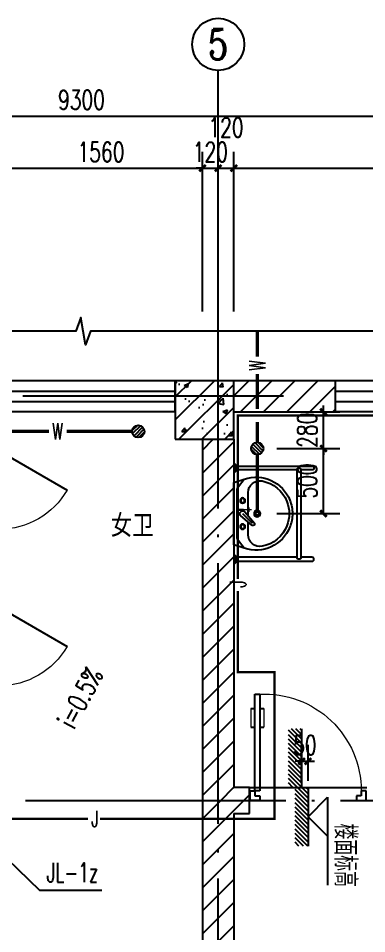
# Model space of a CAD drawing. Extents: x -216126 to 1846968, y -229642 to 543368.
# Drawn here: x 384777 to 387452, y 256175 to 263198 of the extents above; entities that cross this region are included whole.
import ezdxf
from ezdxf.enums import TextEntityAlignment as Align

# ---------------------------------------------------------------- set-up
doc = ezdxf.new("R2010")
doc.units = 0
doc.header["$LTSCALE"] = 1000
doc.header["$MEASUREMENT"] = 0
doc.linetypes.add('DOTE', pattern=[2.42, 2, -0.2, 0.02, -0.2])
doc.layers.get('Defpoints').update_dxf_attribs({"color": 250})
for name, color, linetype in [('AXIS', 171, 'Continuous'), ('AXIS_TEXT', 7, 'Continuous'), ('COLUMN', 9, 'Continuous'), ('DIM_ELEV', 171, 'Continuous'), ('DIM_SYMB', 171, 'Continuous'), ('DIM_给水', 3, 'Continuous'), ('DOTE', 8, 'DOTE'), ('EQUIP_地漏', 7, 'Continuous'), ('EQUIP_污水', 7, 'Continuous'), ('EQUIP_给水', 7, 'Continuous'), ('LATRINE', 6, 'Continuous'), ('PIPE-污水', 2, 'Continuous'), ('PIPE-给水', 3, 'Continuous'), ('PM洁具与厨具', 8, 'Continuous'), ('PUB_DIM', 171, 'Continuous'), ('PUB_HATCH', 8, 'Continuous'), ('PUB_TEXT', 7, 'Continuous'), ('TEXT_污水', 7, 'Continuous'), ('TEXT_给水', 7, 'Continuous'), ('TWT_DIM', 3, 'Continuous'), ('TWT_TEXT', 7, 'Continuous'), ('WALL', 9, 'Continuous'), ('WINDOW', 8, 'Continuous'), ('填充', 8, 'Continuous'), ('看线', 149, 'Continuous')]:
    doc.layers.add(name, color=color, linetype=linetype)
doc.styles.add('_TCH_AXIS', font='COMPLEX', dxfattribs={"bigfont": 'GBCBIG'})
doc.styles.add('_TCH_DIM', font='SIMPLEX', dxfattribs={"bigfont": 'GBCBIG'})
doc.styles.add('_TCH_DIM_T3', font='SIMPLEX', dxfattribs={"width": 0.705882, "bigfont": 'GBCBIG'})
doc.styles.add('_TWT_PIPETEXT', font='COMPLEX', dxfattribs={"width": 0.8, "height": 2.5, "bigfont": 'HZTXT'})
doc.styles.add('_TWT_SERIAL', font='COMPLEX', dxfattribs={"width": 0.8, "height": 3, "bigfont": 'HZTXT'})
doc.styles.add('COMPLEX', font='COMPLEX')
doc.styles.add('宋体', font='', dxfattribs={"width": 0.8})
doc.styles.get('宋体').set_extended_font_data('SimSun')
doc.dimstyles.new('_TCH_ARCH&&50', dxfattribs={"dimtxt": 148.75, "dimasz": 50, "dimexe": 125, "dimexo": 150, "dimgap": 50, "dimtad": 1, "dimdec": 0, "dimzin": 0, "dimdsep": 46, "dimtxsty": '_TCH_DIM_T3', "dimblk": 'ARCHTICK', "dimcen": 0.09, "dimclrt": 7, "dimazin": 2, "dimtfac": 1, "dimtdec": 0, "dimtix": 1, "dimtmove": 2, "dimatfit": 3, "dimfxl": 0, "dimtolj": 1, "dimtzin": 0, "dimarcsym": 0})
doc.dimstyles.new('_TWT_ARCH&&50', dxfattribs={"dimtxt": 148.75, "dimasz": 50, "dimexe": 125, "dimexo": 150, "dimgap": 50, "dimtad": 1, "dimdec": 0, "dimzin": 0, "dimdsep": 46, "dimtxsty": '_TCH_DIM_T3', "dimblk": 'ARCHTICK', "dimcen": 0.09, "dimclrt": 7, "dimazin": 2, "dimtfac": 1, "dimtdec": 0, "dimtix": 1, "dimtmove": 2, "dimatfit": 3, "dimfxl": 0, "dimtolj": 1, "dimtzin": 0, "dimarcsym": 0})
pattern_1 = [(45, (0, 89.76), (-88.388383, 88.388383), [])]

# ---------------------------------------------------------------- blocks, each defined once
blk = doc.blocks.new('无障碍洗手盆-450x480')
at = {"layer": 'PM洁具与厨具', "color": 11}
blk.add_line((-67.5, 0), (-141.6, -74.1), dxfattribs=at)
at = {"layer": 'PM洁具与厨具', "color": 120}
for points in [[(-485, 335), (-20, 335), (-20, 365), (-600, 365, 1), (-600, 335), (-515, 335)], [(-485, -335), (-20, -335), (-20, -365), (-600, -365, -1), (-600, -335), (-515, -335)]]:
    blk.add_lwpolyline(points, format="xyb", dxfattribs=at)
for points in [[(-10, 320), (-20, 330), (-20, 370), (-10, 380)], [(-10, -380), (-20, -370), (-20, -330), (-10, -320)]]:
    blk.add_lwpolyline(points, dxfattribs=at)
for points in [[(0, 380), (0, 320), (-10, 320), (-10, 380)], [(0, -320), (0, -380), (-10, -380), (-10, -320)]]:
    blk.add_lwpolyline(points, close=True, dxfattribs=at)
blk.add_lwpolyline([(-485, -335), (-485, 335, 1), (-515, 335), (-515, -335, 1)], format="xyb", close=True, dxfattribs=at)
at = {"layer": 'PM洁具与厨具'}
blk.add_lwpolyline([(-80, -265), (0, -240), (0, 240), (-80, 265, 0.401376), (-430, 102.3, 0.093999), (-450, 0, 0.093999), (-430, -102.3, 0.401376), (-80, -265)], format="xyb", dxfattribs=at)
at = {"layer": 'PM洁具与厨具', "color": 130}
for points in [[(-110, -15.1), (-110, 162.1, 0.469133), (-216.4, 250.6, 0.259356), (-406.8, 93.1, 0.093963), (-425, 0, 0.093963), (-406.8, -93.1, 0.259356), (-216.4, -250.6, 0.469133), (-110, -162.1), (-110, -65.2)], [(-80, -265), (-35.7, -208.6, 0.168048), (-25, -177.7), (-25, 177.7, 0.168048), (-35.7, 208.6), (-80, 265)]]:
    blk.add_lwpolyline(points, format="xyb", dxfattribs=at)
at = {"layer": 'PM洁具与厨具', "color": 11}
blk.add_lwpolyline([(-139.9, -90), (-52.6, -17.6, 0.441557), (-51.2, 12), (-55.5, 16.3, 0.441557), (-85.1, 14.9), (-157.5, -72.4, 0.8)], format="xyb", close=True, dxfattribs=at)
for centre, radius in [((-67.5, 100), 20), ((-67.5, 100), 15), ((-67.5, -100), 20), ((-67.5, -100), 15)]:
    blk.add_circle(centre, radius, dxfattribs=at)
at = {"layer": 'PM洁具与厨具', "color": 130}
for radius in [25, 20]:
    blk.add_circle((-180, 0), radius, dxfattribs=at)
blk = doc.blocks.new('A$C687E1119')
at = {"layer": '填充', "color": 148}
for p, q in [((100, 1778), (122, 1800)), ((100, 1710), (190, 1800)), ((100, 1643), (257, 1800)), ((100, 1576), (300, 1776)), ((100, 1508), (300, 1708)), ((100, 1441), (300, 1641)), ((100, 1374), (300, 1574)), ((100, 1306), (300, 1506)), ((100, 1239), (300, 1439)), ((100, 1172), (300, 1372)), ((100, 1104), (300, 1304)), ((100, 1037), (300, 1237)), ((100, 970), (300, 1170)), ((0, 735), (300, 1035)), ((100, 902), (300, 1102)), ((0, 870), (30, 900)), ((0, 802), (98, 900)), ((0, 667), (200, 867)), ((233, 900), (300, 967)), ((0, 600), (200, 800)), ((0, 533), (200, 733)), ((0, 465), (200, 665)), ((0, 398), (200, 598)), ((0, 331), (200, 531)), ((0, 263), (200, 463)), ((0, 196), (200, 396)), ((0, 129), (200, 329)), ((0, 61), (200, 261)), ((6, 0), (200, 194)), ((73, 0), (200, 127)), ((141, 0), (200, 59))]:
    blk.add_line(p, q, dxfattribs=at)
at = {"layer": '看线', "color": 104}
blk.add_lwpolyline([(100, 1800), (100, 900), (0, 900), (0, 0)], dxfattribs=at)
blk = doc.blocks.new('$TCHSYS$APDOOR2D')
blk.add_line((0.5, 0), (0, 0.866))
at = {"lineweight": 13}
blk.add_arc((0.5, 0), 1, 120, 180, dxfattribs=at)
blk = doc.blocks.new('$WINLIB2D$00000001')
at = {"color": 0}
for points in [[(-0.5, 0.5), (-0.5, -0.5)], [(-0.5, 0.5), (0.5, 0.5)], [(0.5, -0.5), (0.5, 0.5)], [(0.5, 0.1667), (-0.5, 0.1667)], [(0.5, -0.1667), (-0.5, -0.1667)], [(-0.5, -0.5), (0.5, -0.5)]]:
    blk.add_lwpolyline(points, dxfattribs=at)
blk = doc.blocks.new('_AXISO')
blk.add_circle((0, 0), 0.5)
at = {"layer": 'AXIS_TEXT', "style": 'COMPLEX', "width": 1.041667}
blk.add_attdef('A', text='', height=0.56, dxfattribs=at).set_placement((-0.25, -0.28), (0.25, -0.28), align=Align.FIT)
blk = doc.blocks.new('_ArchTick')
at = {"color": 0, "linetype": 'ByBlock', "const_width": 0.4}
blk.add_lwpolyline([(-0.5, -0.5), (0.5, 0.5)], dxfattribs=at)
blk = doc.blocks.new('*D458')
at = {"layer": 'AXIS', "color": 0, "lineweight": -2}
for p, q in [((380611.5, 260947.9), (380611.5, 262572.9)), ((389911.5, 260947.9), (389911.5, 262572.9)), ((380611.5, 262447.9), (389911.5, 262447.9))]:
    blk.add_line(p, q, dxfattribs=at)
at = {"layer": 'Defpoints', "color": 0}
for p in [(389911.5, 262447.9), (380611.5, 260797.9), (389911.5, 260797.9)]:
    blk.add_point(p, dxfattribs=at)
at = {"layer": 'AXIS', "color": 0, "lineweight": -2, "xscale": 50, "yscale": 50, "zscale": 50, "rotation": 180}
blk.add_blockref('_ArchTick', (380611.5, 262447.9), dxfattribs=at)
at = {"layer": 'AXIS', "color": 0, "lineweight": -2, "xscale": 50, "yscale": 50, "zscale": 50}
blk.add_blockref('_ArchTick', (389911.5, 262447.9), dxfattribs=at)
at = {"layer": 'AXIS', "color": 7, "insert": (385261.5, 262572.3), "char_height": 148.75, "attachment_point": 5, "style": '_TCH_DIM_T3'}
blk.add_mtext('\\A1;9300', dxfattribs=at)
blk = doc.blocks.new('*D465')
at = {"layer": 'AXIS', "color": 0, "lineweight": -2}
for p, q in [((384631.5, 260947.9), (384631.5, 262172.9)), ((386191.5, 260947.9), (386191.5, 262172.9)), ((384631.5, 262047.9), (386191.5, 262047.9))]:
    blk.add_line(p, q, dxfattribs=at)
at = {"layer": 'Defpoints', "color": 0}
for p in [(386191.5, 262047.9), (384631.5, 260797.9), (386191.5, 260797.9)]:
    blk.add_point(p, dxfattribs=at)
at = {"layer": 'AXIS', "color": 0, "lineweight": -2, "xscale": 50, "yscale": 50, "zscale": 50, "rotation": 180}
blk.add_blockref('_ArchTick', (384631.5, 262047.9), dxfattribs=at)
at = {"layer": 'AXIS', "color": 0, "lineweight": -2, "xscale": 50, "yscale": 50, "zscale": 50}
blk.add_blockref('_ArchTick', (386191.5, 262047.9), dxfattribs=at)
at = {"layer": 'AXIS', "color": 7, "insert": (385411.5, 262172.3), "char_height": 148.75, "attachment_point": 5, "style": '_TCH_DIM_T3'}
blk.add_mtext('\\A1;1560', dxfattribs=at)
blk = doc.blocks.new('*D466')
at = {"layer": 'AXIS', "color": 0, "lineweight": -2}
for p, q in [((386191.5, 260947.9), (386191.5, 262172.9)), ((386311.5, 260947.9), (386311.5, 262172.9)), ((386191.5, 262047.9), (386141.5, 262047.9)), ((386191.5, 262047.9), (386311.5, 262047.9)), ((386311.5, 262047.9), (386361.5, 262047.9))]:
    blk.add_line(p, q, dxfattribs=at)
at = {"layer": 'Defpoints', "color": 0}
for p in [(386311.5, 262047.9), (386191.5, 260797.9), (386311.5, 260797.9)]:
    blk.add_point(p, dxfattribs=at)
at = {"layer": 'AXIS', "color": 0, "lineweight": -2, "xscale": 50, "yscale": 50, "zscale": 50}
blk.add_blockref('_ArchTick', (386191.5, 262047.9), dxfattribs=at)
at = {"layer": 'AXIS', "color": 0, "lineweight": -2, "xscale": 50, "yscale": 50, "zscale": 50, "rotation": 180}
blk.add_blockref('_ArchTick', (386311.5, 262047.9), dxfattribs=at)
at = {"layer": 'AXIS', "color": 7, "insert": (386251.5, 262172.3), "char_height": 148.75, "attachment_point": 5, "style": '_TCH_DIM_T3'}
blk.add_mtext('\\A1;120', dxfattribs=at)
blk = doc.blocks.new('*D467')
at = {"layer": 'AXIS', "color": 0, "lineweight": -2}
for p, q in [((386311.5, 260947.9), (386311.5, 262172.9)), ((386431.5, 260947.9), (386431.5, 262172.9)), ((386311.5, 262047.9), (386431.5, 262047.9))]:
    blk.add_line(p, q, dxfattribs=at)
at = {"layer": 'Defpoints', "color": 0}
for p in [(386431.5, 262047.9), (386311.5, 260797.9), (386431.5, 260797.9)]:
    blk.add_point(p, dxfattribs=at)
at = {"layer": 'AXIS', "color": 0, "lineweight": -2, "xscale": 50, "yscale": 50, "zscale": 50, "rotation": 180}
blk.add_blockref('_ArchTick', (386311.5, 262047.9), dxfattribs=at)
at = {"layer": 'AXIS', "color": 0, "lineweight": -2, "xscale": 50, "yscale": 50, "zscale": 50}
blk.add_blockref('_ArchTick', (386431.5, 262047.9), dxfattribs=at)
at = {"layer": 'AXIS', "color": 7, "insert": (386371.5, 262360.4), "char_height": 148.75, "attachment_point": 5, "style": '_TCH_DIM_T3'}
blk.add_mtext('\\A1;120', dxfattribs=at)
blk = doc.blocks.new('*D468')
at = {"layer": 'AXIS', "color": 0, "lineweight": -2}
for p, q in [((386431.5, 260947.9), (386431.5, 262172.9)), ((389791.5, 260947.9), (389791.5, 262172.9)), ((386431.5, 262047.9), (389791.5, 262047.9))]:
    blk.add_line(p, q, dxfattribs=at)
at = {"layer": 'Defpoints', "color": 0}
for p in [(389791.5, 262047.9), (386431.5, 260797.9), (389791.5, 260797.9)]:
    blk.add_point(p, dxfattribs=at)
at = {"layer": 'AXIS', "color": 0, "lineweight": -2, "xscale": 50, "yscale": 50, "zscale": 50, "rotation": 180}
blk.add_blockref('_ArchTick', (386431.5, 262047.9), dxfattribs=at)
at = {"layer": 'AXIS', "color": 0, "lineweight": -2, "xscale": 50, "yscale": 50, "zscale": 50}
blk.add_blockref('_ArchTick', (389791.5, 262047.9), dxfattribs=at)
at = {"layer": 'AXIS', "color": 7, "insert": (388111.5, 262172.3), "char_height": 148.75, "attachment_point": 5, "style": '_TCH_DIM_T3'}
blk.add_mtext('\\A1;3360', dxfattribs=at)
blk = doc.blocks.new('$TCHSYS$WIN2D')
for p, q in [((-0.5, 0.5), (0.5, 0.5)), ((-0.5, 0.5), (-0.5, -0.5)), ((0.5, 0.5), (0.5, -0.5)), ((0.5, 0.1667), (-0.5, 0.1667)), ((0.5, -0.1667), (-0.5, -0.1667)), ((-0.5, -0.5), (0.5, -0.5))]:
    blk.add_line(p, q)
blk = doc.blocks.new('$DorLib2D$00000009')
for p, q in [((0.4129, 0.9053), (0.4129, 0.0807)), ((0.4541, 0.9053), (0.4129, 0.9053)), ((0.4541, 0.0807), (0.4541, 0.9053)), ((0.4129, 0.7822), (0.378, 0.7822)), ((0.489, 0.7822), (0.4541, 0.7822)), ((0.4129, 0.6235), (0.378, 0.6235)), ((0.489, 0.6235), (0.4541, 0.6235)), ((-0.4941, 0.0807), (-0.4529, 0.0807)), ((-0.4941, -0.0018), (-0.4941, 0.0807)), ((-0.4529, 0.0807), (-0.4529, 0.0395)), ((0.4129, 0.0807), (0.4541, 0.0807)), ((0.4953, 0.0807), (0.4541, 0.0807)), ((0.4541, 0.0807), (0.4541, 0.0395)), ((0.4953, -0.0018), (0.4953, 0.0807)), ((-0.4529, 0.0395), (-0.4117, 0.0395)), ((-0.4117, 0.0395), (-0.4117, -0.0018)), ((0.4541, 0.0395), (0.4129, 0.0395)), ((0.4129, 0.0395), (0.4129, -0.0018)), ((-0.4941, -0.0018), (-0.4941, -0.0018)), ((-0.4117, -0.0018), (-0.4941, -0.0018)), ((0.4129, -0.0018), (0.4953, -0.0018)), ((0.4953, -0.0018), (0.4953, -0.0018))]:
    blk.add_line(p, q)
at = {"lineweight": 13}
for p, q in [((0.378, 0.7822), (0.378, 0.6235)), ((0.489, 0.7822), (0.489, 0.6235))]:
    blk.add_line(p, q, dxfattribs=at)
blk.add_arc((0.3716, 0.0817), 0.8246, 87.13397, 180.07167, dxfattribs=at)
blk = doc.blocks.new('*D506')
at = {"layer": 'Defpoints', "color": 0}
for p in [(387001.5, 257497.9), (386951.5, 257197.9), (387001.5, 257197.9)]:
    blk.add_point(p, dxfattribs=at)
at = {"layer": 'PUB_DIM', "color": 0, "lineweight": -2}
for p, q in [((386951.5, 257347.9), (386951.5, 257622.9)), ((387001.5, 257347.9), (387001.5, 257622.9)), ((386951.5, 257497.9), (386901.5, 257497.9)), ((386951.5, 257497.9), (387001.5, 257497.9)), ((387001.5, 257497.9), (387051.5, 257497.9))]:
    blk.add_line(p, q, dxfattribs=at)
at = {"layer": 'PUB_DIM', "color": 0, "lineweight": -2, "xscale": 50, "yscale": 50, "zscale": 50}
blk.add_blockref('_ArchTick', (386951.5, 257497.9), dxfattribs=at)
at = {"layer": 'PUB_DIM', "color": 0, "lineweight": -2, "xscale": 50, "yscale": 50, "zscale": 50, "rotation": 180}
blk.add_blockref('_ArchTick', (387001.5, 257497.9), dxfattribs=at)
at = {"layer": 'PUB_DIM', "color": 7, "insert": (386976.5, 257622.3), "char_height": 148.75, "attachment_point": 5, "style": '_TCH_DIM_T3'}
blk.add_mtext('\\A1;50', dxfattribs=at)
blk = doc.blocks.new('$TwtSys$00000141')
for p, q in [((-94, 8), (-10, 92)), ((-94, 8), (-10, 92)), ((-87, -35), (35, 87)), ((-87, -35), (35, 87)), ((-66, -66), (66, 66)), ((-66, -66), (66, 66)), ((-32, -87), (88, 33)), ((-32, -87), (88, 33)), ((11, -92), (92, -11)), ((11, -92), (92, -11))]:
    blk.add_line(p, q)
blk.add_circle((0, 0), 94)
blk.add_circle((0, 0), 94)
blk = doc.blocks.new('$TwtSys$00000147')
blk.add_circle((0, 0, 0), 1)
blk = doc.blocks.new('$TwtSys$00000320')
at = {"const_width": 20}
for points in [[(0, 0), (0, -121)], [(-37, -83), (37, -83)]]:
    blk.add_lwpolyline(points, dxfattribs=at)
blk = doc.blocks.new('*D537')
at = {"layer": 'Defpoints', "color": 0}
for p in [(386611.5, 259898), (387119.5, 259898), (386611.5, 259397.9)]:
    blk.add_point(p, dxfattribs=at)
at = {"layer": 'TWT_DIM', "color": 0, "lineweight": -2}
for p, q in [((386761.5, 259898), (387244.5, 259898)), ((387119.5, 259397.9), (387119.5, 259898)), ((386761.5, 259397.9), (387244.5, 259397.9))]:
    blk.add_line(p, q, dxfattribs=at)
at = {"layer": 'TWT_DIM', "color": 0, "lineweight": -2, "xscale": 50, "yscale": 50, "zscale": 50}
for p, rotation in [((387119.5, 259898), 90), ((387119.5, 259397.9), 270)]:
    blk.add_blockref('_ArchTick', p, dxfattribs=dict(at, rotation=rotation))
at = {"layer": 'TWT_DIM', "color": 7, "insert": (386995.1, 259647.9), "char_height": 148.75, "attachment_point": 5, "rotation": 90, "style": '_TCH_DIM_T3'}
blk.add_mtext('\\A1;500', dxfattribs=at)
blk = doc.blocks.new('*D538')
at = {"layer": 'Defpoints', "color": 0}
for p in [(386611.5, 260177.9), (387119.5, 260177.9), (386611.5, 259898)]:
    blk.add_point(p, dxfattribs=at)
at = {"layer": 'TWT_DIM', "color": 0, "lineweight": -2}
for p, q in [((387119.5, 260177.9), (387119.5, 260227.9)), ((386761.5, 260177.9), (387244.5, 260177.9)), ((387119.5, 259898), (387119.5, 260177.9)), ((386761.5, 259898), (387244.5, 259898)), ((387119.5, 259898), (387119.5, 259848))]:
    blk.add_line(p, q, dxfattribs=at)
at = {"layer": 'TWT_DIM', "color": 0, "lineweight": -2, "xscale": 50, "yscale": 50, "zscale": 50}
for p, rotation in [((387119.5, 260177.9), 270), ((387119.5, 259898), 90)]:
    blk.add_blockref('_ArchTick', p, dxfattribs=dict(at, rotation=rotation))
at = {"layer": 'TWT_DIM', "color": 7, "insert": (386995.1, 260037.9), "char_height": 148.75, "attachment_point": 5, "rotation": 90, "style": '_TCH_DIM_T3'}
blk.add_mtext('\\A1;280', dxfattribs=at)

msp = doc.modelspace()

# ---------------------------------------------------------------- hatches: boundary and pattern name
at = {"layer": 'PIPE-给水', "linetype": 'Continuous'}
for points in [[(386463, 260151), (386463, 260159.7), (386454.2, 260159.7)], [(386463, 260151), (386454.2, 260151), (386454.2, 260159.7)], [(386463, 258182), (386463, 258173.2), (386454.2, 258173.2)], [(386463, 258182), (386454.2, 258182), (386454.2, 258173.2)], [(386744.5, 258182), (386753.2, 258182), (386753.2, 258190.7)], [(386744.5, 258182), (386744.5, 258190.7), (386753.2, 258190.7)], [(386744.5, 257056.5), (386744.5, 257047.7), (386753.2, 257047.7)], [(386744.5, 257056.5), (386753.2, 257056.5), (386753.2, 257047.7)]]:
    msp.add_hatch(color=256, dxfattribs=at).paths.add_polyline_path(points)
at = {"layer": 'PUB_HATCH'}
h = msp.add_hatch(dxfattribs=at)
h.set_pattern_fill('钢筋混凝土', color=256, scale=50, style=0)
h.set_pattern_definition([(45, (0, 0), (-88.388348, 88.388348), []), (50, (0, 0), (358.6301, -31.37607), [37.5, -412.5]), (355, (0, 0), (-69.37567, 376.09607), [30, -330]), (100.4514, (29.9, -2.6), (289.2547, 344.71977), [31.8701, -350.57106]), (46.1842, (0, 100), (533.62052, -82.7595), [56.25, -618.75]), (96.6356, (44.47, 93.1), (467.33135, 487.05894), [47.80514, -525.8565]), (351.1842, (0, 100), (467.331, 487.0593), [45, -495]), (21, (50, 75), (298.45353, -201.30945), [37.5, -412.5]), (326, (50, 75), (121.65767, 362.57502), [30, -330]), (71.4514, (74.87, 58.22), (420.11131, 161.26525), [31.8701, -350.57106]), (37.5, (0, 0), (6.079928, 166.446927), [0, -326, 0, -335, 0, -331.25]), (7.5, (0, 0), (131.53477, 197.205856), [0, -191, 0, -318.5, 0, -126.25]), (327.5, (-111.5, 0), (266.91122, -11.277436), [0, -125, 0, -390, 0, -517.5]), (317.5, (-161.5, 0), (291.59308, 50.05249), [0, -162.5, 0, -259, 0, -367.5])])
h.paths.add_polyline_path([(386431.5, 260417.9), (385981.5, 260417.9), (385981.5, 259967.9), (386431.5, 259967.9)])
h = msp.add_hatch(dxfattribs=at)
h.set_pattern_fill('普通砖', color=256, scale=50, style=0)
h.set_pattern_definition(pattern_1)
h.paths.add_polyline_path([(386431.5, 260417.9), (386431.5, 260177.9), (387211.5, 260177.9), (387211.5, 260417.9)])
h = msp.add_hatch(dxfattribs=at)
h.set_pattern_fill('普通砖', color=256, scale=50, style=0)
h.set_pattern_definition(pattern_1)
h.paths.add_polyline_path([(386431.5, 259967.9), (386191.5, 259967.9), (386191.5, 257197.9), (386351.5, 257197.9), (386431.5, 257297.9)])
h = msp.add_hatch(dxfattribs=at)
h.set_pattern_fill('普通砖', color=256, scale=50, style=0)
h.set_pattern_definition(pattern_1)
h.paths.add_polyline_path([(386431.5, 257097.9), (386551.5, 257097.9), (386551.5, 257297.9), (386431.5, 257297.9), (386351.5, 257197.9)])
h = msp.add_hatch(dxfattribs=at)
h.set_pattern_fill('普通砖', color=256, scale=50, style=0)
h.set_pattern_definition(pattern_1)
h.paths.add_polyline_path([(386191.5, 255427.9), (386431.5, 255427.9), (386431.5, 257097.9), (386351.5, 257197.9), (386191.5, 257197.9)])

# ---------------------------------------------------------------- linework, layer by layer
at = {"layer": 'AXIS'}
msp.add_line((386311.5, 260797.9), (386311.5, 262797.9), dxfattribs=at)
at = {"layer": 'COLUMN'}
for p, q in [((386431.5, 260417.9), (385981.5, 260417.9)), ((385981.5, 260417.9), (385981.5, 259967.9)), ((386431.5, 259967.9), (386431.5, 260417.9)), ((385981.5, 259967.9), (386431.5, 259967.9))]:
    msp.add_line(p, q, dxfattribs=at)
at = {"layer": 'DIM_ELEV'}
for p, q in [((387001.5, 257072.9), (387151.5, 257222.9)), ((387151.5, 257222.9), (387151.5, 256547.2)), ((387001.5, 257072.9), (387151.5, 256922.9))]:
    msp.add_line(p, q, dxfattribs=at)
at = {"layer": 'DIM_SYMB'}
msp.add_lwpolyline([(390739.5, 260797.9), (385331.8, 260797.9), (385293.5, 260692.9), (385256.5, 260902.9), (385219.3, 260797.9), (379811.5, 260797.9)], dxfattribs=at)
msp.add_lwpolyline([(385170.8, 257561.1, 0, 0, 0), (385500.1, 258178.9, 40, 0, 0), (385570.6, 258311.3, 0, 0, 0)], format="xyseb", dxfattribs=at)
at = {"layer": 'DIM_给水'}
for p, q in [((384451.5, 256977.9), (384940, 256510)), ((384940, 256510), (385417.5, 256510))]:
    msp.add_line(p, q, dxfattribs=at)
at = {"layer": 'DOTE'}
for p, q in [((386311.5, 254597.9), (386311.5, 260797.9)), ((386811.5, 260297.9), (380111.5, 260297.9)), ((382411.5, 257197.9), (386311.5, 257197.9)), ((382411.5, 257197.9), (390411.5, 257197.9))]:
    msp.add_line(p, q, dxfattribs=at)
at = {"layer": 'PIPE-污水', "linetype": 'Continuous', "ltscale": 0.5, "const_width": 25}
for points in [[(386611.5, 260601.9), (386611.5, 260797.9)], [(386611.5, 260201), (386611.5, 260468.1)], [(386611.5, 259945.1), (386611.5, 260101)], [(384261.5, 260029), (385013.1, 260029)], [(385146.9, 260029), (385651, 260029)], [(386611.5, 259410.4), (386611.5, 259851)]]:
    msp.add_lwpolyline(points, dxfattribs=at)
at = {"layer": 'PIPE-给水', "linetype": 'Continuous', "ltscale": 0.5, "const_width": 17.5}
for points in [[(386463, 260151), (387905, 260151)], [(386463, 259428), (386463, 260151)], [(386463, 258896.9), (386463, 259428)], [(386463, 259428), (386507.5, 259428)], [(386463, 258182), (386463, 258805)], [(386744.5, 258182), (386463, 258182)], [(386744.5, 257056.5), (386744.5, 258182)], [(384313, 257056.5), (385313, 257056.5)], [(385405, 257056.5), (386744.5, 257056.5)]]:
    msp.add_lwpolyline(points, dxfattribs=at)
at = {"layer": 'WALL'}
for p, q in [((387211.5, 260417.9), (386431.5, 260417.9)), ((387211.5, 260177.9), (387211.5, 260417.9)), ((386431.5, 260177.9), (387211.5, 260177.9)), ((386191.5, 259967.9), (386191.5, 257197.9)), ((386431.5, 259967.9), (386431.5, 257297.9)), ((386551.5, 257297.9), (386431.5, 257297.9)), ((386551.5, 257097.9), (386551.5, 257297.9)), ((386191.5, 257197.9), (386191.5, 255427.9)), ((386431.5, 257097.9), (386551.5, 257097.9)), ((386431.5, 257097.9), (386431.5, 255427.9))]:
    msp.add_line(p, q, dxfattribs=at)
at = {"layer": 'WINDOW'}
msp.add_line((386551.5, 257297.9), (387451.5, 257297.9), dxfattribs=at)

# ---------------------------------------------------------------- block references
at = {"xscale": -0.5, "yscale": 0.5, "zscale": 0.5}
msp.add_blockref('A$C687E1119', (387001.5, 256847.9), dxfattribs=at)
at = {"layer": 'AXIS'}
ref = msp.add_blockref('_AXISO', (386311.5, 262997.9), dxfattribs=dict(at, xscale=400, yscale=400, zscale=400))
ref.add_attrib('A', '5', dxfattribs={"layer": 'AXIS_TEXT', "height": 233, "style": '_TCH_AXIS'}).set_placement((386233.8, 262881.4), (386389.2, 262881.4), align=Align.FIT)
at = {"layer": 'EQUIP_地漏', "xscale": 0.5, "yscale": 0.5, "zscale": 0.5}
for p, rotation in [((385698, 260029), 180), ((386611.5, 259898), 270)]:
    msp.add_blockref('$TwtSys$00000141', p, dxfattribs=dict(at, rotation=rotation))
at = {"layer": 'EQUIP_污水', "xscale": 12.5, "yscale": 12.5, "zscale": 12.5}
msp.add_blockref('$TwtSys$00000147', (386611.5, 259397.9), dxfattribs=at)
at = {"layer": 'EQUIP_给水', "xscale": 0.5, "yscale": 0.5, "zscale": 0.5, "rotation": 90}
msp.add_blockref('$TwtSys$00000320', (386507.5, 259428), dxfattribs=at)
at = {"layer": 'LATRINE', "xscale": -600, "yscale": 600, "zscale": 25}
for p, rotation in [((384631.5, 259577.7), 269.9999999992887), ((384631.5, 258377.7), 269.9999999992885)]:
    msp.add_blockref('$TCHSYS$APDOOR2D', p, dxfattribs=dict(at, rotation=rotation))
at = {"layer": 'PM洁具与厨具', "extrusion": (0, 0, -1), "zscale": -1}
msp.add_blockref('无障碍洗手盆-450x480', (-386431.5, 259397.9), dxfattribs=at)
at = {"layer": 'WINDOW'}
for name, p, xscale, yscale, zscale, rotation in [('$WINLIB2D$00000001', (385231.5, 260297.9), -1500, -240, -1500, 359.9999999999926), ('$TCHSYS$WIN2D', (388411.5, 260297.9), -2400, -240, -2400, 3.705614784078098e-12), ('$DorLib2D$00000009', (387001.5, 257197.9), -900, 900, -900, 359.9999999999991)]:
    msp.add_blockref(name, p, dxfattribs=dict(at, xscale=xscale, yscale=yscale, zscale=zscale, rotation=rotation))

# ---------------------------------------------------------------- texts
at = {"layer": 'PUB_TEXT', "style": '宋体', "width": 0.8}
msp.add_text('女卫', height=151.9, dxfattribs=at).set_placement((385486, 259235))
at = {"layer": 'PUB_TEXT', "style": '_TCH_DIM', "width": 0.705882}
msp.add_text('i=0.5%', height=148.75, rotation=61.94133, dxfattribs=at).set_placement((385204.4, 257735.9))
at = {"layer": 'PUB_TEXT', "style": '_TCH_DIM'}
msp.add_text('楼面标高', height=168.79, rotation=270, dxfattribs=at).set_placement((387204, 257020.1))
at = {"layer": 'TEXT_污水', "style": '_TWT_PIPETEXT', "width": 0.64}
msp.add_text('W', height=125, rotation=90, dxfattribs=at).set_placement((386674, 260493.1))
msp.add_text('W', height=125, dxfattribs=at).set_placement((385038.1, 259966.5))
at = {"layer": 'TEXT_给水', "style": '_TWT_PIPETEXT', "width": 0.64}
msp.add_text('J', height=125, rotation=90, dxfattribs=at).set_placement((386525.5, 258830))
msp.add_text('J', height=125, dxfattribs=at).set_placement((385338, 256994))
at = {"layer": 'TWT_TEXT', "style": '_TWT_SERIAL', "width": 0.64}
msp.add_text('JL-1z', height=150, dxfattribs=at).set_placement((384994.4, 256570))

# ---------------------------------------------------------------- dimensions: what is measured, and where the dimension line sits
at = {"layer": 'AXIS'}
for p1, p2, distance, picture, middle in [((380611.5, 260797.9), (389911.5, 260797.9), 1650, '*D458', (385261.5, 262572.3)), ((384631.5, 260797.9), (386191.5, 260797.9), 1250, '*D465', (385411.5, 262172.3)), ((386191.5, 260797.9), (386311.5, 260797.9), 1250, '*D466', (386251.5, 262172.3)), ((386431.5, 260797.9), (389791.5, 260797.9), 1250, '*D468', (388111.5, 262172.3))]:
    dim = msp.add_aligned_dim(p1=p1, p2=p2, distance=distance, dimstyle='_TCH_ARCH&&50', dxfattribs=at)
    dim.commit()
    dim.dimension.update_dxf_attribs({"geometry": picture, "text_midpoint": middle})
dim = msp.add_linear_dim(base=(386431.5, 262047.9), p1=(386311.5, 260797.9), p2=(386431.5, 260797.9), angle=0, dimstyle='_TCH_ARCH&&50', dxfattribs=at)
dim.commit()
dim.dimension.update_dxf_attribs({"geometry": '*D467', "text_midpoint": (386371.5, 262360.4), "dimtype": 161})
at = {"layer": 'PUB_DIM'}
dim = msp.add_aligned_dim(p1=(386951.5, 257197.9), p2=(387001.5, 257197.9), distance=300, dimstyle='_TCH_ARCH&&50', dxfattribs=at)
dim.commit()
dim.dimension.update_dxf_attribs({"geometry": '*D506', "text_midpoint": (386976.5, 257622.3)})
at = {"layer": 'TWT_DIM'}
for p1, p2, picture, middle in [((386611.5, 259898), (386611.5, 260177.9), '*D538', (386995.1, 260037.9)), ((386611.5, 259397.9), (386611.5, 259898), '*D537', (386995.1, 259647.9))]:
    dim = msp.add_aligned_dim(p1=p1, p2=p2, distance=-508, dimstyle='_TWT_ARCH&&50', dxfattribs=at)
    dim.commit()
    dim.dimension.update_dxf_attribs({"geometry": picture, "text_midpoint": middle})

doc.saveas('drawing.dxf')
